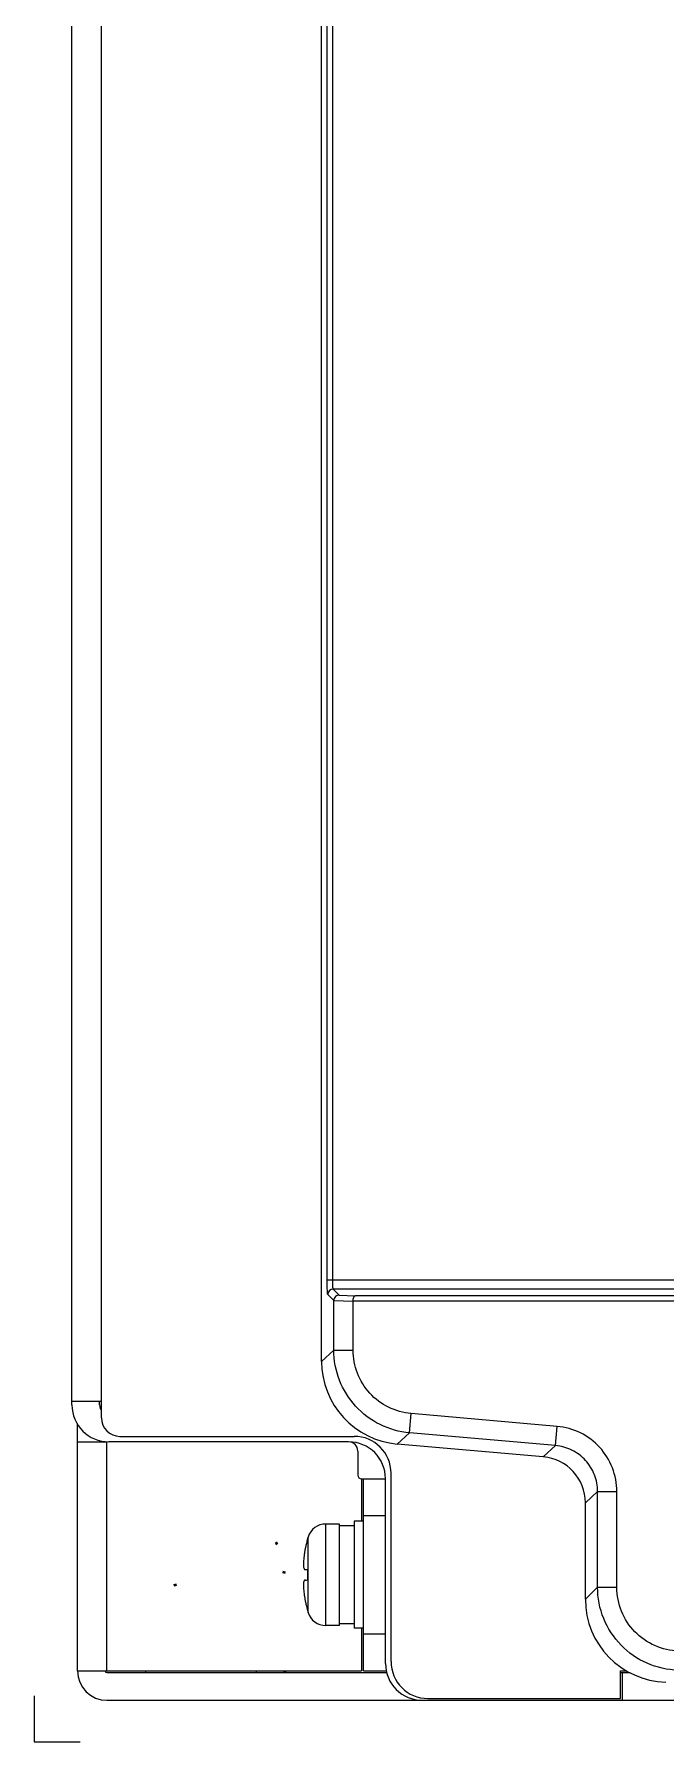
# Model space of a CAD drawing. Extents: x -25 to 130, y -65 to 185.
# Drawn here: x 0 to 25.7, y 0 to 69.4 of the extents above; entities that cross this region are included whole.
import ezdxf

# ---------------------------------------------------------------- set-up
doc = ezdxf.new("R2010")
doc.units = 0
doc.header["$LTSCALE"] = 4
for name, pattern in [('AM_ISO08W050', [18, 12, -1.5, 3, -1.5]), ('DOT', [6.35, 0, -6.35]), ('PHANTOM', [63.5, 31.75, -6.35, 6.35, -6.35, 6.35, -6.35])]:
    doc.linetypes.add(name, pattern=pattern)
doc.layers.get('0').update_dxf_attribs({"linetype": 'CONTINUOUS'})
doc.layers.add('02___PRT_ALL_AXES', color=7, linetype='CONTINUOUS')
doc.layers.add('03___PRT_ALL_CURVES', color=7, linetype='CONTINUOUS')
doc.layers.add('AM_10', color=7, linetype='AM_ISO08W050', lineweight=50)
doc.styles.get("Standard").update_dxf_attribs({"font": 'romans.shx'})

msp = doc.modelspace()

# ---------------------------------------------------------------- linework, layer by layer
at = {"color": 7, "linetype": 'Continuous'}
for p, q in [((2.738, 13.162), (2.738, 172.462)), ((1.538, 13.688), (1.538, 171.938)), ((11.689, 15.458), (11.689, 170.167)), ((11.915, 18.771), (11.915, 140.829)), ((12.14, 18.771), (12.14, 140.829)), ((11.915, 18.771), (35.158, 18.771)), ((12.186, 17.926), (11.94, 18.172)), ((12.407, 18.154), (12.165, 18.397)), ((35.304, 18.397), (12.165, 18.397)), ((12.407, 18.154), (13.06, 18.127)), ((45.047, 18.127), (13.06, 18.127)), ((12.186, 17.932), (12.969, 17.9)), ((12.186, 15.914), (12.186, 17.926)), ((45.047, 17.902), (12.969, 17.902)), ((12.969, 15.914), (12.969, 17.902)), ((12.186, 15.914), (11.689, 15.458)), ((12.186, 15.914), (12.969, 15.914)), ((1.538, 13.837), (2.738, 13.837)), ((2.663, 13.688), (2.663, 13.837)), ((15.264, 12.555), (15.333, 13.335)), ((21.27, 12.816), (15.333, 13.335)), ((1.762, 2.887), (1.762, 12.926)), ((15.264, 12.555), (14.767, 12.099)), ((21.202, 12.036), (15.264, 12.555)), ((21.202, 12.036), (21.27, 12.816)), ((1.762, 12.188), (2.962, 12.188)), ((2.962, 2.887), (2.962, 12.188)), ((12.788, 12.188), (3.038, 12.188)), ((3.488, 12.412), (13.012, 12.412)), ((13.162, 11.812), (13.162, 10.837)), ((20.704, 11.58), (14.767, 12.099)), ((20.704, 11.58), (21.202, 12.036)), ((13.312, 10.688), (14.288, 10.688)), ((13.312, 10.688), (13.312, 8.962)), ((13.387, 2.887), (13.387, 10.688)), ((14.288, 3.187), (14.288, 10.688)), ((14.512, 3.262), (14.512, 10.912)), ((22.414, 9.714), (22.911, 10.17)), ((22.414, 5.794), (22.414, 9.714)), ((22.911, 10.17), (23.694, 10.17)), ((22.911, 6.278), (22.911, 10.17)), ((23.694, 6.278), (23.694, 10.17)), ((14.288, 9.188), (13.387, 9.188)), ((11.037, 7.903), (11.035, 7.892)), ((11.072, 8.055), (11.072, 8.053)), ((11.112, 8.221), (11.114, 8.22)), ((11.114, 8.22), (11.116, 8.219)), ((11.006, 7.005), (11.039, 7.003)), ((11.039, 7.003), (11.116, 6.997)), ((11.039, 6.572), (11.006, 6.57)), ((22.911, 6.278), (22.414, 5.794)), ((22.911, 6.278), (23.694, 6.278)), ((11.072, 5.522), (11.072, 5.52)), ((11.116, 5.356), (11.112, 5.354)), ((13.312, 4.612), (13.312, 2.887)), ((13.387, 4.387), (14.288, 4.387)), ((1.762, 2.887), (13.312, 2.887)), ((2.962, 2.812), (14.347, 2.812)), ((13.387, 2.887), (14.335, 2.887)), ((23.839, 2.887), (24.107, 2.887)), ((23.839, 1.762), (23.839, 2.887)), ((23.839, 2.812), (24.241, 2.812)), ((23.914, 2.812), (23.914, 1.687)), ((2.962, 1.687), (91.913, 1.687)), ((16.012, 1.762), (23.839, 1.762))]:
    msp.add_line(p, q, dxfattribs=at)
for p, q in [((0, 1.875), (0, 0)), ((0, 0), (1.875, 0))]:
    msp.add_line(p, q)
for centre, radius, start, end in [((12.165, 18.172), 0.225, 90.11376, 179.88624), ((3.038, 13.688), 1.5, 180, 270), ((3.038, 13.688), 0.375, 180, 210), ((3.488, 13.162), 0.75, 180, 270), ((12.788, 10.688), 1.5, 0, 90), ((12.788, 11.812), 0.375, 0, 90), ((13.012, 10.912), 1.5, 0, 90), ((13.312, 10.837), 0.15, 180, 270), ((14.908, 7.024), 3.969, 169.45738, 170.43186), ((16.179, 6.788), 5.261, 167.88082, 169.45802), ((16.179, 6.788), 5.261, 166.08821, 167.75859), ((16.18, 6.787), 5.263, 164.21654, 166.05618), ((16.163, 6.787), 5.25, 163.04224, 164.15693), ((16.941, 6.787), 5.829, 177.94072, 182.05928), ((8.479, 39.86), 33.386, 274.39779, 274.52981), ((14.909, 6.551), 3.969, 189.56815, 190.5426), ((16.179, 6.787), 5.261, 190.54199, 192.11917), ((16.178, 6.787), 5.261, 192.1192, 192.24133), ((16.179, 6.787), 5.261, 192.24139, 193.91182), ((16.18, 6.788), 5.263, 193.94383, 195.78344), ((16.163, 6.787), 5.25, 195.84307, 196.95776), ((2.962, 2.887), 1.2, 180, 270), ((2.962, 2.887), 0.075, 180, 270), ((15.788, 3.187), 1.5, 180, 270), ((16.012, 3.262), 1.5, 180, 270)]:
    msp.add_arc(centre, radius, start, end, dxfattribs=at)
for centre, major_axis, ratio, start_param, end_param in [((15.067, 15.464), (2.493, 2.284), 0.998251, 2.4007, 3.882486), ((20.537, 9.71), (1.385, 1.269), 0.998251, -0.740893, 0.740893), ((25.792, 5.801), (2.425, 2.356), 0.998152, 2.371552, 3.911634)]:
    msp.add_ellipse(centre, major_axis=major_axis, ratio=ratio, start_param=start_param, end_param=end_param, dxfattribs=at)
for points, knots in [([(11.94, 18.172), (11.936, 18.176), (11.935, 18.196), (11.929, 18.231), (11.926, 18.288), (11.922, 18.361), (11.919, 18.45), (11.916, 18.589), (11.915, 18.697), (11.915, 18.771)], [0, 0, 0, 0, 0.027666, 0.08981, 0.184867, 0.309269, 0.458754, 0.627955, 1, 1, 1, 1]), ([(12.165, 18.397), (12.162, 18.399), (12.159, 18.412), (12.154, 18.433), (12.15, 18.469), (12.145, 18.536), (12.141, 18.638), (12.14, 18.725), (12.14, 18.771)], [0, 0, 0, 0, 0.029345, 0.091927, 0.186993, 0.311167, 0.62898, 1, 1, 1, 1]), ([(12.407, 18.154), (12.353, 18.153), (12.239, 18.105), (12.186, 17.99), (12.186, 17.932)], [0, 0, 0, 0, 0.484837, 1, 1, 1, 1]), ([(12.969, 17.9), (12.969, 17.954), (12.978, 18.033), (13.029, 18.124), (13.06, 18.127)], [0, 0, 0, 0, 0.641662, 1, 1, 1, 1]), ([(15.264, 12.555), (14.852, 12.592), (14.031, 12.82), (13.015, 13.584), (12.343, 14.663), (12.187, 15.5), (12.186, 15.914)], [0, 0, 0, 0, 0.250011, 0.5, 0.749989, 1, 1, 1, 1]), ([(15.333, 13.335), (15.016, 13.363), (14.386, 13.538), (13.605, 14.124), (13.089, 14.953), (12.969, 15.596), (12.969, 15.914)], [0, 0, 0, 0, 0.250018, 0.5, 0.749982, 1, 1, 1, 1]), ([(23.694, 10.17), (23.694, 10.496), (23.571, 11.156), (23.042, 12.006), (22.241, 12.607), (21.595, 12.787), (21.27, 12.816)], [0, 0, 0, 0, 0.249954, 0.499997, 0.750032, 1, 1, 1, 1]), ([(22.911, 10.17), (22.912, 10.4), (22.825, 10.865), (22.452, 11.465), (21.887, 11.889), (21.431, 12.016), (21.202, 12.036)], [0, 0, 0, 0, 0.249965, 0.5, 0.750035, 1, 1, 1, 1]), ([(10.994, 7.684), (10.987, 7.64), (10.974, 7.554), (10.96, 7.429), (10.951, 7.315), (10.95, 7.228), (10.952, 7.166), (10.955, 7.127), (10.959, 7.092), (10.965, 7.063), (10.973, 7.039), (10.982, 7.022), (10.993, 7.009), (11.002, 7.006), (11.006, 7.005)], [0, 0, 0, 0, 0.192174, 0.373723, 0.539176, 0.683971, 0.747319, 0.8041, 0.853968, 0.896586, 0.931796, 0.95987, 0.981776, 1, 1, 1, 1]), ([(11.006, 6.57), (11.002, 6.569), (10.993, 6.566), (10.982, 6.553), (10.973, 6.536), (10.965, 6.512), (10.959, 6.483), (10.955, 6.448), (10.952, 6.409), (10.95, 6.347), (10.951, 6.26), (10.96, 6.146), (10.974, 6.021), (10.987, 5.935), (10.994, 5.891)], [0, 0, 0, 0, 0.018224, 0.040131, 0.068206, 0.103417, 0.146035, 0.195901, 0.252681, 0.316027, 0.460818, 0.626268, 0.80782, 1, 1, 1, 1]), ([(26.186, 2.908), (25.756, 2.92), (24.891, 3.114), (23.805, 3.87), (23.081, 4.977), (22.912, 5.847), (22.911, 6.278)], [0, 0, 0, 0, 0.250011, 0.5, 0.74999, 1, 1, 1, 1]), ([(26.209, 3.69), (25.878, 3.699), (25.214, 3.849), (24.38, 4.428), (23.824, 5.279), (23.694, 5.947), (23.694, 6.278)], [0, 0, 0, 0, 0.250019, 0.5, 0.749981, 1, 1, 1, 1])]:
    msp.add_open_spline(points, degree=3, knots=knots, dxfattribs=at)
at = {"layer": '02___PRT_ALL_AXES', "color": 7, "linetype": 'Continuous'}
for p, q in [((12.412, 8.85), (11.858, 8.85)), ((11.858, 4.725), (11.858, 8.85)), ((12.412, 4.725), (12.412, 8.85)), ((13.012, 8.775), (12.412, 8.775)), ((13.387, 8.962), (13.012, 8.962)), ((13.012, 8.962), (13.012, 4.612)), ((11.112, 8.221), (11.141, 8.319)), ((11.141, 5.256), (11.141, 8.319)), ((11.112, 5.354), (11.141, 5.256)), ((12.412, 4.725), (11.858, 4.725)), ((13.012, 4.8), (12.412, 4.8)), ((13.387, 4.612), (13.012, 4.612)), ((4.538, 2.812), (4.538, 2.887)), ((9.038, 2.812), (9.038, 2.887)), ((10.163, 2.825), (10.163, 2.887))]:
    msp.add_line(p, q, dxfattribs=at)
for centre, start, end in [((11.858, 8.1), 90, 163.04224), ((11.858, 5.475), 196.95776, 270)]:
    msp.add_arc(centre, 0.75, start, end, dxfattribs=at)
at = {"layer": '03___PRT_ALL_CURVES', "color": 4, "linetype": 'PHANTOM'}
msp.add_arc((7.912, 6.938), 4.688, 298.6854, 300.20487, dxfattribs=at)
at = {"layer": 'AM_10', "color": 7, "linetype": 'DOT', "ltscale": 0.25}
msp.add_circle((7.912, 6.938), 2.25, dxfattribs=at)

# ---------------------------------------------------------------- texts
at = {"flags": 9}
for tag, s in [('TIPOSIG', '3'), ('POSIZIONE', ''), ('P-TABELLA', ''), ('T-TABELLA', ''), ('H-TABELLA', ''), ('CODICE', '1xNNN'), ('NOTE1', ''), ('NOTE2', '')]:
    msp.add_attdef(tag, (0, 0), s, height=0.00000001, dxfattribs=at)

doc.saveas('drawing.dxf')
